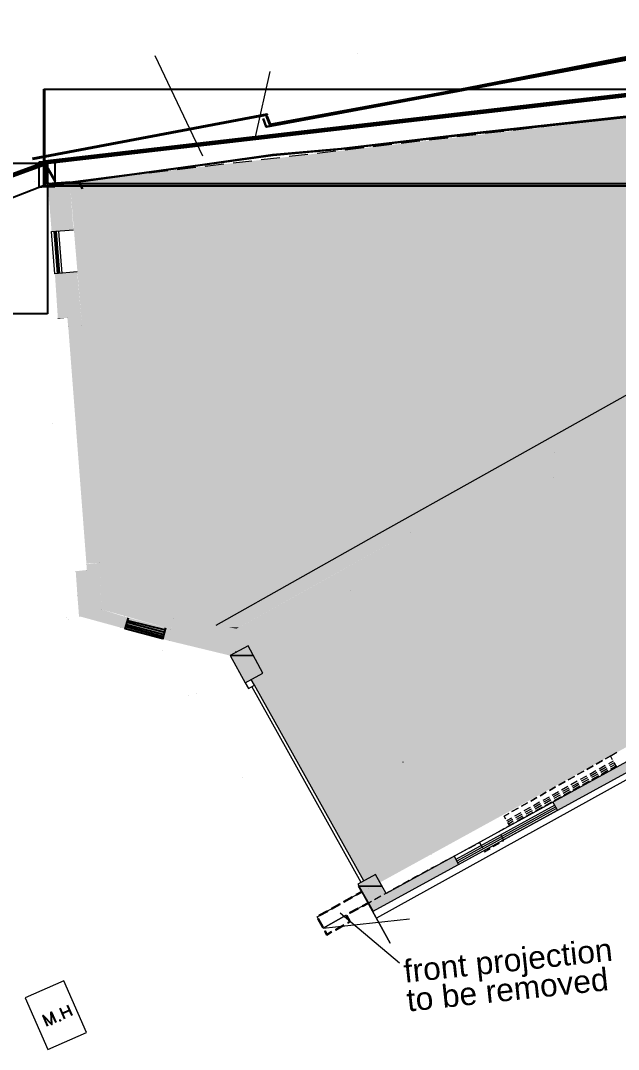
# Model space of a CAD drawing. Header units: millimetres. Extents: x -5841 to 140562, y 1006 to 102310.
# Drawn here: x 95568 to 101929, y 29243 to 40184 of the extents above; entities that cross this region are included whole.
import ezdxf

# ---------------------------------------------------------------- set-up
doc = ezdxf.new("R2010")
doc.units = ezdxf.units.MM
doc.header["$LTSCALE"] = 10
for name, color, linetype in [('PDF18_0', 7, 'Continuous'), ('PDF18_Text', 7, 'Continuous'), ('PDF18_WALLS', 7, 'Continuous')]:
    doc.layers.add(name, color=color, linetype=linetype)
for name, color, linetype, true_color in [('PDF18_BMAD-FLOORS', 30, 'Continuous', 0xf26722), ('PDF18_BUILDINGS', 251, 'Continuous', 0x636466), ('PDF18_HEIGHTS', 9, 'Continuous', 0xc7c8ca), ('PDF18_KD - WALL - LOADBEARING', 253, 'Continuous', 0xc0ab87), ('PDF18_SURVEY_POINTS', 251, 'Continuous', 0x636466)]:
    doc.layers.add(name, color=color, linetype=linetype, true_color=true_color)
doc.styles.add('PDF ArialMT', font='arial.ttf')
picture_1 = doc.add_image_def('image23.png', size_in_pixel=(325, 2133))
picture_2 = doc.add_image_def('image24.png', size_in_pixel=(84, 53))
picture_3 = doc.add_image_def('image26.png', size_in_pixel=(505, 1213))
picture_4 = doc.add_image_def('image27.png', size_in_pixel=(318, 2147))
picture_5 = doc.add_image_def('image28.png', size_in_pixel=(318, 2147))
picture_6 = doc.add_image_def('image29.png', size_in_pixel=(318, 2147))

msp = doc.modelspace()

# ---------------------------------------------------------------- linework, layer by layer
at = {"layer": 'PDF18_0', "lineweight": 0}
for points in [[(96997.5, 39813.3), (97505.5, 38746.5)], [(98222, 39642.9), (98066.4, 38961.3)], [(98148.9, 39142.3), (98182.8, 39053.4)], [(96171, 37510.4), (95933.9, 37489.2), (95897.9, 37940.1), (96130.7, 37960.2)], [(95923.3, 37941.1), (95959.3, 37491.3)], [(95947.7, 37943.2), (95983.6, 37493.5)], [(95973.1, 37945.4), (96009, 37495.6)], [(105821.7, 34215.9), (99355.4, 30637.7)], [(104172.8, 33482.5), (99457, 30902.3), (99343.8, 31102.3), (99155.4, 30998.6), (99318.4, 30711.8), (104187.6, 33376.6), (104091.3, 33552.3), (103894.5, 33444.4), (103942.1, 33356.5)], [(97958.4, 33140.6), (97992.3, 33080.3), (98055.8, 33117.4), (98023, 33176.6)], [(99190.3, 31018.7), (98029.3, 33101.5)], [(99219.9, 31034.6), (98055.8, 33117.4)], [(100179.8, 31299.2), (100228.5, 31210.3), (101281.5, 31786), (101232.8, 31876)], [(101253, 31838.9), (100199.9, 31263.2)], [(101262.5, 31822), (100209.5, 31245.2)], [(101272, 31804), (100219, 31228.3)], [(99155.4, 30998.6), (99318.4, 30711.8)], [(98967, 30697), (99598.8, 30164.7)], [(98789.2, 30534), (99704.6, 30631.4)]]:
    msp.add_lwpolyline(points, dxfattribs=at)
at = {"layer": 'PDF18_0', "color": 1, "lineweight": 60}
msp.add_lwpolyline([(105335.9, 37880.8), (103841.6, 37047.9), (102962.1, 38592), (102793.8, 38887.2), (102962.1, 38592), (103841.6, 37047.9), (105335.9, 37880.8), (103841.6, 37047.9), (102962.1, 38592), (102793.8, 38887.2), (102543, 39452.4), (95831.2, 38675.6), (95818.5, 38660.8), (91849.9, 37215.1)], dxfattribs=at)
at = {"layer": 'PDF18_0', "lineweight": 30}
for points in [[(96020.7, 38702), (102472.1, 39451.3)], [(98148.9, 39142.3), (98182.8, 39053.4)], [(95857.7, 38445.9), (96093.7, 38463.9)]]:
    msp.add_lwpolyline(points, dxfattribs=at)
at = {"layer": 'PDF18_0', "color": 144, "lineweight": 0, "true_color": 0x105689}
for points in [[(101696.4, 39367.7), (101894.3, 39391)], [(100802.1, 39262.9), (101001.1, 39286.2)], [(101100.6, 39297.9), (101298.5, 39321.2)], [(101397.9, 39332.8), (101596.9, 39356.1)], [(99908.9, 39158.2), (100106.8, 39181.5)], [(100206.3, 39193.1), (100405.2, 39216.4)], [(100504.7, 39228), (100702.6, 39251.3)], [(99014.6, 39053.4), (99213.6, 39076.7)], [(99312, 39088.3), (99511, 39111.6)], [(99610.5, 39123.2), (99809.4, 39146.5)], [(101304.8, 39074.6), (101106.9, 39051.3)], [(101603.3, 39109.5), (101404.3, 39086.2)], [(101901.7, 39144.4), (101702.7, 39121.1)], [(98120.4, 38948.6), (98319.3, 38971.9)], [(98418.8, 38983.6), (98617.8, 39006.8)], [(98716.2, 39018.5), (98915.2, 39041.8)], [(100411.6, 38969.8), (100212.6, 38946.5)], [(100709, 39004.7), (100511.1, 38981.4)], [(101007.4, 39039.6), (100808.5, 39016.4)], [(97227.2, 38843.9), (97425.1, 38867.1)], [(97524.5, 38878.8), (97723.5, 38902.1)], [(97823, 38913.7), (98020.9, 38937)], [(99517.3, 38865), (99319.4, 38841.7)], [(99815.8, 38899.9), (99616.8, 38876.7)], [(100113.2, 38934.9), (99915.3, 38911.6)], [(96332.9, 38739.1), (96531.8, 38762.4)], [(96631.3, 38774), (96829.2, 38797.3)], [(96928.7, 38808.9), (97127.7, 38832.2)], [(98624.1, 38760.2), (98425.2, 38737)], [(98921.5, 38795.2), (98723.6, 38771.9)], [(99219.9, 38830.1), (99021, 38806.8)], [(96020.7, 38702), (96233.4, 38727.4)], [(97729.8, 38655.5), (97530.9, 38632.2)], [(98028.3, 38690.4), (97829.3, 38667.1)], [(98325.7, 38725.3), (98127.8, 38702)], [(96538.2, 38515.8), (96339.2, 38492.5)], [(96836.6, 38550.7), (96637.7, 38527.4)], [(97134, 38585.6), (96935.1, 38562.3)], [(97432.5, 38620.6), (97233.5, 38597.3)], [(96240.8, 38479.8), (96076.8, 38460.7)], [(99004, 30811.3), (99197.7, 30920.3)], [(98982.9, 30643), (98789.2, 30534), (98723.6, 30653.6), (98917.3, 30762.6)], [(99069.7, 30692.8), (99263.3, 30801.8)]]:
    msp.add_lwpolyline(points, dxfattribs=at)
at = {"layer": 'PDF18_0', "lineweight": 25}
for points in [[(100401, 38982.5), (100401, 38982.5)], [(98985, 38819.5), (98985, 38819.5)], [(95814.3, 38678.8), (95813.3, 38678.8), (95814.3, 38678.8)], [(97058.9, 38589.9), (97058.9, 38589.9)], [(96077.8, 38460.7), (96077.8, 38461.8)], [(96039.7, 29569.9), (95991.1, 29682.1)], [(96014.3, 29629.2), (96088.4, 29662)], [(96065.1, 29714.9), (96114.9, 29603.8)], [(95858.8, 29490.5), (95809, 29602.7), (95901.1, 29509.6), (95894.7, 29639.8), (95943.4, 29528.6)], [(95986.8, 29560.4), (95984.7, 29551.9), (95992.1, 29549.8), (95995.3, 29557.2)]]:
    msp.add_lwpolyline(points, dxfattribs=at)
at = {"layer": 'PDF18_0', "color": 5, "lineweight": 0}
msp.add_lwpolyline([(95773, 38689.3), (95788.9, 38661.8)], dxfattribs=at)
at = {"layer": 'PDF18_0', "lineweight": 30}
msp.add_lwpolyline([(96093.7, 38463.9), (95857.7, 38445.9)], close=True, dxfattribs=at)
at = {"layer": 'PDF18_0', "lineweight": 0}
for points in [[(98146.8, 33244.4), (97988.1, 33534.3), (97799.7, 33430.6), (97957.4, 33140.6)], [(99501.5, 30374.2), (99198.8, 30919.3), (99164.9, 30980.6), (99198.8, 30919.3)], [(96030.2, 29973.1), (95618.5, 29792.2), (95859.8, 29242.9), (96271.5, 29423.9)]]:
    msp.add_lwpolyline(points, close=True, dxfattribs=at)
at = {"layer": 'PDF18_0', "color": 252, "lineweight": 0, "true_color": 0x939598}
for points in [[(101842.4, 32362.8), (101791.6, 32333.2), (101842.4, 32362.8), (101913.3, 32405.1)], [(101874.2, 32307.8), (101822.3, 32279.2)], [(101883.7, 32290.8), (101831.8, 32262.2)], [(101843.5, 32362.8), (101863.6, 32325.7)], [(101882.6, 32292.9), (101902.8, 32255.9), (101852, 32227.3)], [(101689, 32205.1), (101623.4, 32168.1)], [(101699.6, 32188.2), (101632.9, 32150.1)], [(101709.1, 32170.2), (101642.4, 32133.1)], [(101789.5, 32261.2), (101722.8, 32224.1)], [(101799, 32243.2), (101732.4, 32206.2)], [(101808.6, 32226.3), (101741.9, 32189.2)], [(101745.1, 32168.1), (101811.7, 32205.1)], [(101818.1, 32208.3), (101752.5, 32171.2)], [(101893.2, 32272.8), (101842.4, 32244.3)], [(101845.6, 32223.1), (101899.6, 32253.8), (101912.3, 32260.1)], [(101360.9, 32090.8), (101294.2, 32052.7), (101360.9, 32089.7)], [(101490, 32094), (101423.3, 32056.9)], [(101499.5, 32076), (101432.9, 32038.9)], [(101509.1, 32059.1), (101442.4, 32022)], [(101589.5, 32149), (101522.8, 32112)], [(101599, 32132.1), (101532.3, 32095)], [(101609.6, 32114.1), (101542.9, 32077)], [(101546.1, 32055.9), (101612.8, 32094)], [(101619.1, 32097.2), (101552.5, 32060.1)], [(101645.6, 32112), (101712.3, 32149)], [(101718.6, 32153.2), (101651.9, 32115.1)], [(101160.9, 31977.6), (101095.3, 31940.5), (101161.9, 31977.6)], [(101260.4, 32033.7), (101194.7, 31996.6), (101261.4, 32033.7)], [(101290, 31982.9), (101223.3, 31944.8)], [(101299.5, 31964.9), (101233.9, 31927.8)], [(101310.1, 31947.9), (101243.4, 31909.8)], [(101390.5, 32037.9), (101323.9, 32000.8)], [(101400.1, 32021), (101333.4, 31983.9)], [(101409.6, 32003), (101342.9, 31965.9)], [(101346.1, 31944.8), (101412.8, 31981.8)], [(101419.1, 31986), (101352.4, 31949)], [(101445.6, 32000.8), (101512.2, 32037.9)], [(101518.6, 32041.1), (101453, 32004)], [(101061.4, 31921.5), (100995.8, 31884.4), (101062.5, 31921.5)], [(101091, 31870.7), (101024.4, 31833.6)], [(101100.6, 31853.7), (101033.9, 31816.7)], [(101190.5, 31926.8), (101123.8, 31889.7)], [(101200, 31908.8), (101133.4, 31871.7)], [(101209.6, 31891.8), (101142.9, 31854.8)], [(101147.1, 31833.6), (101212.7, 31870.7)], [(101220.1, 31873.8), (101153.5, 31836.8)], [(101246.6, 31889.7), (101313.3, 31926.8)], [(101319.6, 31929.9), (101253, 31892.9)], [(100731.2, 31690.8), (100712.2, 31724.6), (100763, 31753.2), (100712.2, 31724.6)], [(100796.8, 31772.3), (100862.4, 31809.3), (100795.8, 31772.3)], [(100891, 31759.6), (100824.3, 31722.5)], [(100900.5, 31742.6), (100833.9, 31704.5)], [(100990.5, 31815.6), (100923.8, 31778.6)], [(101001.1, 31797.7), (100934.4, 31760.6)], [(101010.6, 31780.7), (100943.9, 31743.7)], [(100947.1, 31722.5), (101013.8, 31759.6)], [(101020.1, 31762.7), (100953.5, 31725.7)], [(101110.1, 31835.7), (101043.4, 31798.7)], [(101046.6, 31777.5), (101113.3, 31814.6)], [(101119.6, 31818.8), (101052.9, 31781.8)], [(100791.5, 31703.5), (100739.7, 31674.9)], [(100747.1, 31610.3), (100755.5, 31615.6), (100813.8, 31648.4)], [(100801.1, 31686.5), (100749.2, 31658)], [(100750.3, 31656.9), (100769.3, 31623), (100820.1, 31651.6)], [(100810.6, 31668.5), (100758.7, 31640)], [(100910.1, 31724.6), (100844.4, 31687.6)], [(100847.6, 31666.4), (100914.3, 31703.5)], [(100920.6, 31707.7), (100854, 31669.6)], [(100661.4, 31551.1), (100657.1, 31559.5), (100714.3, 31592.3)], [(100695.2, 31456.9), (100709, 31464.3), (100680.4, 31517.2)], [(100339.6, 31383.9), (100407.4, 31419.8)], [(100441.2, 31437.8), (100449.7, 31442.1), (100481.4, 31384.9)], [(100596.8, 31399.7), (100662.4, 31437.8)], [(100138.6, 31275.9), (100205.2, 31311.9)], [(100239.1, 31329.9), (100306.8, 31365.9)], [(100500.5, 31351), (100503.7, 31345.8), (100564, 31380.7)], [(99936.4, 31169), (100004.1, 31203.9)], [(100038, 31221.9), (100104.7, 31257.9)], [(99735.3, 31060), (99773.4, 31081.2), (99802, 31097.1)], [(99835.9, 31115), (99903.6, 31151)], [(99535.3, 30949.9), (99602, 30985.9)], [(99635.9, 31005), (99702.5, 31042)], [(99335.3, 30838.8), (99402, 30875.9)], [(99435.8, 30893.9), (99502.5, 30930.9)], [(99265.5, 30799.7), (99302.5, 30820.8)]]:
    msp.add_lwpolyline(points, dxfattribs=at)
at = {"layer": 'PDF18_0', "color": 1, "lineweight": 0}
msp.add_lwpolyline([(99638, 32299.3), (99636.9, 32298.2)], close=True, dxfattribs=at)
at = {"layer": 'PDF18_0', "color": 252, "lineweight": 0, "true_color": 0x939598}
for points in [[(101692.1, 32277.1), (101758.8, 32315.2)], [(101493.2, 32164.9), (101559.9, 32203)], [(101592.7, 32221), (101659.3, 32259.1)], [(101393.7, 32108.8), (101460.4, 32146.9)], [(100896.3, 31828.3), (100961.9, 31865.4)]]:
    msp.add_lwpolyline(points, close=True, dxfattribs=at)
at = {"layer": 'PDF18_0', "color": 252, "lineweight": 25, "true_color": 0x939598}
for points in [[(101842.4, 32362.8), (101842.4, 32362.8)], [(101899.6, 32253.8), (101899.6, 32253.8)], [(101520.7, 32001.9), (101520.7, 32001.9)], [(100712.2, 31724.6), (100712.2, 31724.6)], [(100657.1, 31559.5), (100657.1, 31559.5)], [(100657.1, 31559.5), (100657.1, 31559.5)], [(100755.5, 31615.6), (100755.5, 31615.6)], [(100449.7, 31442.1), (100449.7, 31442.1)], [(100449.7, 31442.1), (100449.7, 31442.1)], [(100709, 31464.3), (100709, 31464.3)], [(100709, 31464.3), (100709, 31464.3)], [(100503.7, 31345.8), (100503.7, 31345.8)], [(100503.7, 31345.8), (100503.7, 31345.8)]]:
    msp.add_lwpolyline(points, dxfattribs=at)
at = {"layer": 'PDF18_0', "color": 251, "lineweight": 0, "true_color": 0x636466}
msp.add_lwpolyline([(98789.2, 30534), (99032.6, 30671.6)], close=True, dxfattribs=at)
msp.add_lwpolyline([(99032.6, 30671.6), (98789.2, 30534)], dxfattribs=at)
at = {"layer": 'PDF18_BMAD-FLOORS', "lineweight": 0}
for points in [[(98044.2, 33430.6), (97799.7, 33430.6), (98044.2, 33430.6)], [(99412.6, 30980.6), (99164.9, 30980.6), (99412.6, 30980.6)], [(99412.6, 30980.6), (99164.9, 30980.6), (99412.6, 30980.6)]]:
    msp.add_lwpolyline(points, dxfattribs=at)
msp.add_lwpolyline([(99164.9, 30980.6), (99164.9, 30980.6), (99164.9, 30980.6)], close=True, dxfattribs=at)
at = {"layer": 'PDF18_BMAD-FLOORS', "transparency": 33554559}
for points in [[(97989.1, 33533.3), (98044.2, 33430.6), (97799.7, 33430.6)], [(97799.7, 33430.6), (98044.2, 33430.6), (98044.2, 33430.6)], [(97799.7, 33430.6), (97901.3, 33244.4), (98146.8, 33244.4)], [(97799.7, 33430.6), (98044.2, 33430.6), (98146.8, 33244.4)], [(97901.3, 33244.4), (98146.8, 33244.4), (97957.4, 33140.6)], [(102462.6, 32546.9), (101233.9, 31873.8), (101441.3, 31873.8)], [(102462.6, 32546.9), (102670, 32546.9), (101441.3, 31873.8)], [(101233.9, 31873.8), (101441.3, 31873.8), (101281.5, 31786)], [(100180.9, 31298.1), (100228.5, 31210.3), (100021.1, 31210.3)], [(100021.1, 31210.3), (99665.5, 30902.3), (99457, 30902.3)], [(100228.5, 31210.3), (100021.1, 31210.3), (99665.5, 30902.3)], [(99343.8, 31102.3), (99402, 30998.6), (99155.4, 30998.6)], [(99402, 30998.6), (99155.4, 30998.6), (99412.6, 30980.6)], [(99155.4, 30998.6), (99412.6, 30980.6), (99164.9, 30980.6)], [(99164.9, 30980.6), (99412.6, 30980.6), (99412.6, 30980.6)], [(99412.6, 30980.6), (99412.6, 30980.6), (99164.9, 30980.6)], [(99164.9, 30980.6), (99208.3, 30905.5), (99455.9, 30905.5)], [(99164.9, 30980.6), (99412.6, 30980.6), (99455.9, 30905.5)], [(99208.3, 30905.5), (99455.9, 30905.5), (99267.6, 30800.7)], [(99449.6, 30902.3), (99267.6, 30800.7), (99481.3, 30800.7)], [(99455.9, 30905.5), (99457, 30902.3), (99449.6, 30902.3)], [(99449.6, 30902.3), (99665.5, 30902.3), (99481.3, 30800.7)], [(99267.6, 30800.7), (99481.3, 30800.7), (99318.4, 30711.8)]]:
    msp.add_solid(points, dxfattribs=at)
at = {"layer": 'PDF18_BUILDINGS', "lineweight": 25}
for points in [[(95932.8, 37942.2), (95963.5, 37492.4)], [(96706.5, 33804.2), (97108.6, 33703.7)]]:
    msp.add_lwpolyline(points, dxfattribs=at)
at = {"layer": 'PDF18_HEIGHTS', "lineweight": 25}
msp.add_lwpolyline([(97504.4, 39054.5), (97504.4, 39054.5)], dxfattribs=at)
at = {"layer": 'PDF18_KD - WALL - LOADBEARING', "color": 252, "lineweight": 0, "true_color": 0x939598}
msp.add_lwpolyline([(97648.4, 33753.4), (99388.2, 34733.4), (100440.2, 35320.8), (102180, 36296.5), (103640.5, 37115.6), (103283.8, 37757), (102480.6, 39202.6)], dxfattribs=at)
at = {"layer": 'PDF18_KD - WALL - LOADBEARING', "color": 7, "true_color": 0xfdfce3, "transparency": 33554559}
for points in [[(102480.6, 39202.6), (102889.1, 38467.1), (96092.6, 38467.1)], [(102889.1, 38467.1), (96092.6, 38467.1), (103640.5, 37115.6)], [(96092.6, 38467.1), (103640.5, 37115.6), (96206.9, 37115.6)], [(103640.5, 37115.6), (96206.9, 37115.6), (103330.4, 36942.1)], [(96206.9, 37115.6), (103330.4, 36942.1), (96221.8, 36942.1)], [(96221.8, 36942.1), (103307.1, 36928.3), (96075.7, 36928.3)], [(103307.1, 36928.3), (96075.7, 36928.3), (98831.5, 34417)], [(96075.7, 36928.3), (98831.5, 34417), (96268.3, 34417)], [(103330.4, 36942.1), (96221.8, 36942.1), (103307.1, 36928.3)], [(102884.9, 36267.9), (104964.4, 35567.3), (101664.6, 35567.3)], [(101664.6, 35567.3), (105585.7, 34419.1), (99589.3, 34419.1)], [(104964.4, 35567.3), (101664.6, 35567.3), (105585.7, 34419.1)], [(96268.3, 34417), (96409.1, 34417), (96269.4, 34408.5)], [(98831.5, 34417), (96409.1, 34417), (98815.7, 34408.5)], [(96409.1, 34417), (98815.7, 34408.5), (96409.1, 34408.5)], [(98815.7, 34408.5), (96409.1, 34408.5), (97947.9, 33921.7)], [(96409.1, 34408.5), (97947.9, 33921.7), (96429.2, 33921.7)], [(99589.3, 34419.1), (97865.3, 33465.5), (103849, 33465.5)], [(99589.3, 34419.1), (105585.7, 34419.1), (103849, 33465.5)], [(97947.9, 33921.7), (96429.2, 33921.7), (97781.7, 33828.5)], [(96429.2, 33921.7), (97781.7, 33828.5), (96759.4, 33828.5)], [(96759.4, 33828.5), (97024, 33753.4), (97176.4, 33753.4)], [(96759.4, 33828.5), (97198.6, 33828.5), (97176.4, 33753.4)], [(97198.6, 33828.5), (97781.7, 33828.5), (97648.4, 33753.4)], [(97024, 33753.4), (97176.4, 33753.4), (97164.7, 33713.2)], [(97865.3, 33465.5), (103849, 33465.5), (99267.6, 30949.9)]]:
    msp.add_solid(points, dxfattribs=at)
at = {"layer": 'PDF18_KD - WALL - LOADBEARING', "color": 252, "true_color": 0x939598, "transparency": 33554559}
for points in [[(96093.7, 38463.9), (96094.8, 38445.9), (95857.7, 38445.9)], [(95857.7, 38445.9), (95896.9, 37960.2), (96130.7, 37960.2)], [(95857.7, 38445.9), (96094.8, 38445.9), (96130.7, 37960.2)], [(95896.9, 37960.2), (96130.7, 37960.2), (95897.9, 37940.1)], [(96171, 37510.4), (96173.1, 37489.2), (95933.9, 37489.2)], [(96173.1, 37489.2), (95933.9, 37489.2), (96214.4, 37022.5)], [(95933.9, 37489.2), (96214.4, 37022.5), (95964.6, 37022.5)], [(95964.6, 37022.5), (96066.2, 37022.5), (95964.6, 37013)], [(96066.2, 37022.5), (96073.6, 36942.1), (96221.8, 36942.1)], [(96066.2, 37022.5), (96214.4, 37022.5), (96221.8, 36942.1)], [(96073.6, 36942.1), (96221.8, 36942.1), (96074.7, 36928.3)], [(102180, 36296.5), (101245.5, 35595.9), (100930.2, 35595.9)], [(102496.5, 36296.5), (102180, 36296.5), (101245.5, 35595.9)], [(102134.5, 36094.4), (101716.5, 35595.9), (101245.5, 35595.9)], [(102605.5, 36094.4), (102134.5, 36094.4), (101716.5, 35595.9)], [(100930.2, 35595.9), (100751.3, 35320.8), (100440.2, 35320.8)], [(101245.5, 35595.9), (100930.2, 35595.9), (100751.3, 35320.8)], [(101245.5, 35595.9), (101236, 35327.1), (100761.9, 35327.1)], [(101716.5, 35595.9), (101245.5, 35595.9), (101236, 35327.1)], [(100440.2, 35320.8), (99715.2, 34745), (99409.4, 34745)], [(100761.9, 35327.1), (100194.6, 34745), (99715.2, 34745)], [(100751.3, 35320.8), (100440.2, 35320.8), (99715.2, 34745)], [(101236, 35327.1), (100761.9, 35327.1), (100194.6, 34745)], [(99388.2, 34733.4), (97929.9, 33753.4), (97648.4, 33753.4)], [(99694.1, 34733.4), (99388.2, 34733.4), (97929.9, 33753.4)], [(99715.2, 34745), (99077.1, 34120.6), (98592.4, 34120.6)], [(100194.6, 34745), (99715.2, 34745), (99077.1, 34120.6)], [(99409.4, 34745), (99694.1, 34733.4), (99388.2, 34733.4)], [(99715.2, 34745), (99409.4, 34745), (99694.1, 34733.4)], [(96409.1, 34417), (96409.1, 34402.1), (96269.4, 34402.1)], [(96409.1, 34402.1), (96269.4, 34402.1), (96412.3, 34340.8)], [(96269.4, 34402.1), (96412.3, 34340.8), (96273.6, 34340.8)], [(96273.6, 34340.8), (96412.3, 34328.1), (96155.1, 34328.1)], [(96412.3, 34328.1), (96155.1, 34328.1), (96422.8, 34069.8)], [(96155.1, 34328.1), (96422.8, 34069.8), (96173.1, 34069.8)], [(96412.3, 34340.8), (96273.6, 34340.8), (96412.3, 34328.1)], [(96422.8, 34069.8), (96173.1, 34069.8), (96429.2, 33921.7)], [(96173.1, 34069.8), (96429.2, 33921.7), (96184.7, 33921.7)], [(98592.4, 34120.6), (98353.2, 33730.1), (97888.6, 33730.1)], [(99077.1, 34120.6), (98592.4, 34120.6), (98353.2, 33730.1)], [(96429.2, 33921.7), (96184.7, 33921.7), (96658.8, 33849.7)], [(96184.7, 33921.7), (96658.8, 33849.7), (96190, 33849.7)], [(96658.8, 33849.7), (96190, 33849.7), (96670.5, 33846.5)], [(96190, 33849.7), (96670.5, 33846.5), (96202.7, 33846.5)], [(96670.5, 33846.5), (96202.7, 33846.5), (97103.3, 33730.1)], [(96202.7, 33846.5), (97103.3, 33730.1), (96627.1, 33730.1)], [(97198.6, 33828.5), (97648.4, 33753.4), (97176.4, 33753.4)], [(97103.3, 33730.1), (96627.1, 33730.1), (97164.7, 33713.2)], [(96627.1, 33730.1), (97164.7, 33713.2), (96688.5, 33713.2)], [(96688.5, 33713.2), (97152, 33587.2), (98090.7, 33587.2)], [(96688.5, 33713.2), (98322.5, 33713.2), (98090.7, 33587.2)], [(97165.8, 33717.4), (98322.5, 33713.2), (97164.7, 33713.2)], [(97170, 33730.1), (97865.3, 33717.4), (97165.8, 33717.4)], [(98329.9, 33717.4), (97165.8, 33717.4), (98322.5, 33713.2)], [(97176.4, 33753.4), (97789.1, 33730.1), (97170, 33730.1)], [(97789.1, 33730.1), (97170, 33730.1), (97865.3, 33717.4)], [(97648.4, 33753.4), (97176.4, 33753.4), (97789.1, 33730.1)], [(97929.9, 33753.4), (97648.4, 33753.4), (97888.6, 33730.1)], [(97648.4, 33753.4), (97888.6, 33730.1), (97789.1, 33730.1)], [(97789.1, 33730.1), (97888.6, 33730.1), (97865.3, 33717.4)], [(97888.6, 33730.1), (98329.9, 33717.4), (97865.3, 33717.4)], [(98353.2, 33730.1), (97888.6, 33730.1), (98329.9, 33717.4)], [(97152, 33587.2), (98090.7, 33587.2), (97799.7, 33430.6)]]:
    msp.add_solid(points, dxfattribs=at)
at = {"layer": 'PDF18_SURVEY_POINTS', "lineweight": 25}
for points in [[(100318.5, 39460.8), (100318.5, 39460.8)], [(100318.5, 39460.8), (100318.5, 39460.8)], [(100318.5, 39460.8), (100318.5, 39460.8)], [(98193.4, 39185.7), (98193.4, 39185.7)], [(98193.4, 39185.7), (98193.4, 39185.7)], [(98193.4, 39185.7), (98193.4, 39185.7)], [(97519.2, 39058.7), (97519.2, 39058.7)], [(97519.2, 39058.7), (97519.2, 39058.7)], [(97519.2, 39058.7), (97519.2, 39058.7)], [(98189.2, 39162.4), (98189.2, 39162.4)], [(98189.2, 39162.4), (98189.2, 39162.4)], [(98189.2, 39162.4), (98189.2, 39162.4)], [(98223, 39073.5), (98223, 39073.5)], [(98223, 39073.5), (98223, 39073.5)], [(98223, 39073.5), (98223, 39073.5)], [(100416.9, 38983.6), (100416.9, 38983.6)], [(100416.9, 38983.6), (100416.9, 38983.6)], [(100416.9, 38983.6), (100416.9, 38983.6)], [(98272.8, 38757.1), (98272.8, 38757.1)], [(98272.8, 38757.1), (98272.8, 38757.1)], [(98272.8, 38757.1), (98272.8, 38757.1)], [(99000.9, 38821.6), (99000.9, 38821.6)], [(99000.9, 38821.6), (99000.9, 38821.6)], [(99000.9, 38821.6), (99000.9, 38821.6)], [(95829.1, 38684.1), (95829.1, 38684.1)], [(95829.1, 38684.1), (95829.1, 38684.1)], [(95829.1, 38684.1), (95829.1, 38684.1)], [(97073.7, 38594.1), (97073.7, 38594.1)], [(97073.7, 38594.1), (97073.7, 38594.1)], [(97073.7, 38594.1), (97073.7, 38594.1)], [(95712.7, 38473.4), (95712.7, 38473.4)], [(95712.7, 38473.4), (95712.7, 38473.4)], [(95712.7, 38473.4), (95712.7, 38473.4)], [(95857.7, 38445.9), (95857.7, 38445.9)], [(95857.7, 38445.9), (95857.7, 38445.9)], [(95857.7, 38445.9), (95857.7, 38445.9)], [(95857.7, 38445.9), (95857.7, 38445.9)], [(95857.7, 38445.9), (95857.7, 38445.9)], [(95857.7, 38445.9), (95857.7, 38445.9)], [(96092.6, 38467.1), (96092.6, 38467.1)], [(96092.6, 38467.1), (96092.6, 38467.1)], [(96092.6, 38467.1), (96092.6, 38467.1)], [(95964.6, 37013), (95965.7, 37013)], [(96066.2, 37022.5), (96066.2, 37022.5)], [(96074.7, 36928.3), (96074.7, 36928.3)], [(96221.8, 36942.1), (96221.8, 36942.1)], [(95907.4, 35903.9), (95907.4, 35903.9)], [(95907.4, 35903.9), (95907.4, 35903.9)], [(95907.4, 35903.9), (95907.4, 35903.9)], [(101245.5, 35595.9), (101245.5, 35595.9)], [(101245.5, 35595.9), (101245.5, 35595.9)], [(101245.5, 35595.9), (101245.5, 35595.9)], [(100440.2, 35320.8), (100440.2, 35320.8)], [(100440.2, 35320.8), (100440.2, 35320.8)], [(100440.2, 35320.8), (100440.2, 35320.8)], [(101236, 35327.1), (101236, 35327.1)], [(101236, 35327.1), (101236, 35327.1)], [(101236, 35327.1), (101236, 35327.1)], [(99388.2, 34733.4), (99388.2, 34733.4)], [(99388.2, 34733.4), (99388.2, 34733.4)], [(99715.2, 34745), (99715.2, 34745)], [(99715.2, 34745), (99715.2, 34745)], [(96269.4, 34402.1), (96269.4, 34402.1)], [(96409.1, 34417), (96409.1, 34417)], [(96409.1, 34417), (96409.1, 34417)], [(96409.1, 34417), (96409.1, 34417)], [(96155.1, 34328.1), (96155.1, 34328.1)], [(96273.6, 34340.8), (96273.6, 34340.8)], [(96173.1, 34069.8), (96173.1, 34069.8)], [(99077.1, 34120.6), (99077.1, 34120.6)], [(96429.2, 33921.7), (96429.2, 33921.7)], [(96062, 33834.9), (96062, 33834.9)], [(96081, 33810.5), (96081, 33810.5)], [(96190, 33849.7), (96190, 33849.7)], [(96627.1, 33730.1), (96627.1, 33730.1)], [(97648.4, 33753.4), (97648.4, 33753.4)], [(97648.4, 33753.4), (97648.4, 33753.4)], [(97865.3, 33717.4), (97865.3, 33717.4)], [(97079, 33489.9), (97079, 33489.9)], [(97152, 33587.2), (97152, 33587.2)], [(97833.6, 33369.2), (97833.6, 33369.2)], [(98055.8, 33117.4), (98055.8, 33117.4)], [(97359.4, 33007.3), (97359.4, 33007.3)], [(97359.4, 33007.3), (97359.4, 33007.3)], [(97437.8, 33027.4), (97437.8, 33027.4)], [(97437.8, 33027.4), (97437.8, 33027.4)], [(97925.6, 32131), (97925.6, 32131)], [(97925.6, 32131), (97925.6, 32131)], [(97925.6, 32131), (97925.6, 32131)], [(99936.4, 31317.2), (99936.4, 31317.2)], [(99773.4, 31081.2), (99773.4, 31081.2)], [(99773.4, 31081.2), (99773.4, 31081.2)], [(99164.9, 30980.6), (99164.9, 30980.6)], [(99164.9, 30980.6), (99164.9, 30980.6)], [(99198.8, 30919.3), (99198.8, 30919.3)], [(99198.8, 30919.3), (99198.8, 30919.3)], [(99267.6, 30949.9), (99267.6, 30949.9)], [(99267.6, 30949.9), (99267.6, 30949.9)], [(98973.4, 30792.3), (98973.4, 30792.3)], [(98973.4, 30792.3), (98973.4, 30792.3)], [(98973.4, 30792.3), (98973.4, 30792.3)], [(98723.6, 30653.6), (98723.6, 30653.6)], [(98723.6, 30653.6), (98723.6, 30653.6)], [(98723.6, 30653.6), (98723.6, 30653.6)], [(99032.6, 30671.6), (99032.6, 30671.6)], [(99032.6, 30671.6), (99032.6, 30671.6)], [(99032.6, 30671.6), (99032.6, 30671.6)], [(99072.8, 30601.8), (99072.8, 30601.8)], [(99072.8, 30601.8), (99072.8, 30601.8)], [(99072.8, 30601.8), (99072.8, 30601.8)], [(98816.7, 30463.1), (98816.7, 30463.1)], [(98816.7, 30463.1), (98816.7, 30463.1)], [(98816.7, 30463.1), (98816.7, 30463.1)], [(98828.4, 30463.1), (98828.4, 30463.1)], [(98828.4, 30463.1), (98828.4, 30463.1)], [(98828.4, 30463.1), (98828.4, 30463.1)]]:
    msp.add_lwpolyline(points, dxfattribs=at)
at = {"layer": 'PDF18_SURVEY_POINTS', "color": 7, "lineweight": 25}
for points in [[(96130.7, 37969.7), (96130.7, 37969.7)], [(95933.9, 37489.2), (95933.9, 37490.3), (95933.9, 37489.2)], [(96172, 37491.3), (96172, 37491.3)], [(97799.7, 33430.6), (97799.7, 33430.6)], [(97799.7, 33430.6), (97799.7, 33430.6)], [(97861.1, 33472.9), (97861.1, 33471.9), (97861.1, 33472.9)]]:
    msp.add_lwpolyline(points, dxfattribs=at)
at = {"layer": 'PDF18_WALLS', "lineweight": 30}
for points in [[(104259.6, 40183.7), (98182.8, 39053.4), (100278.3, 39442.9)], [(95768.8, 38413.1), (98256.9, 38753.9), (98985, 38819.5), (100401, 38982.5), (102369.5, 39194.2), (103726.2, 36764.3), (103822.5, 36818.3)], [(95820.7, 38678.8), (95935, 38475.6)], [(96184.7, 38469.2), (96228.1, 38393)]]:
    msp.add_lwpolyline(points, dxfattribs=at)
at = {"layer": 'PDF18_WALLS', "lineweight": 35}
for points in [[(102225.5, 39832.3), (100318.5, 39460.8), (98223, 39073.5), (98189.2, 39162.4), (98223, 39073.5), (100318.5, 39460.8)], [(95693.7, 38712.6), (98193.4, 39185.7)]]:
    msp.add_lwpolyline(points, close=True, dxfattribs=at)
for points in [[(98189.2, 39162.4), (98223, 39073.5), (100318.5, 39460.8), (102225.5, 39832.3)], [(98193.4, 39185.7), (95693.7, 38712.6)]]:
    msp.add_lwpolyline(points, dxfattribs=at)
at = {"layer": 'PDF18_WALLS', "lineweight": 25}
for points in [[(99154.3, 39832.3), (99154.3, 39833.4)], [(99090.8, 39459.8), (99090.8, 39459.8)], [(100302.6, 39459.8), (100302.6, 39459.8)], [(96072.5, 38460.7), (97052.5, 38590.9), (98250.5, 38758.1), (98978.7, 38824.8), (100394.7, 38991), (102626.6, 39235.4), (102767.4, 38916.9), (103113.5, 38297.8), (103433.1, 37741.1), (103732.6, 37229.9), (103824.6, 37067)], [(98256.9, 38753.9), (98256.9, 38753.9)], [(91949.4, 35980.1), (92028.8, 35985.4), (92023.5, 36106), (92261.6, 36124), (92215, 36701.8), (91973.7, 36677.5), (91955.7, 36962.2), (93530.5, 37557), (94862.9, 38060.7), (95837.6, 38439.6)], [(96670.5, 33846.5), (96670.5, 33846.5)], [(97082.2, 33607.4), (96682.1, 33715.3), (96714.9, 33833.8)], [(97198.6, 33828.5), (97198.6, 33828.5)], [(96695.9, 33762.9), (97095.9, 33656)], [(96702.2, 33787.3), (97102.3, 33680.4)], [(97082.2, 33606.3), (97115, 33726.9)], [(97164.7, 33713.2), (97164.7, 33713.2)]]:
    msp.add_lwpolyline(points, dxfattribs=at)
at = {"layer": 'PDF18_WALLS', "color": 251, "lineweight": 25, "true_color": 0x636466}
for points in [[(95813.3, 38678.8), (95842.9, 38440.6)], [(95829.1, 38684.1), (95857.7, 38445.9)], [(99095.1, 30861), (99008.3, 30811.3)], [(99198.8, 30919.3), (99138.5, 30885.4)], [(98964.9, 30787), (98877.1, 30738.3)], [(99184, 30753.1), (99184, 30753.1)], [(99205.1, 30766.9), (99265.5, 30799.7)], [(98833.7, 30713.9), (98745.8, 30665.3)], [(99052.7, 30590.1), (99072.8, 30601.8), (99034.7, 30668.4)], [(99072.8, 30693.8), (99160.7, 30742.5)], [(98736.3, 30631.4), (98783.9, 30543.6)], [(98921.5, 30516), (99009.3, 30565.8)], [(98808.3, 30500.2), (98828.4, 30463.1), (98878.1, 30491.7)]]:
    msp.add_lwpolyline(points, dxfattribs=at)
for points in [[(95857.7, 38445.9), (95829.1, 38684.1)], [(99008.3, 30811.3), (99095.1, 30861)], [(99138.5, 30885.4), (99198.8, 30919.3)], [(98877.1, 30738.3), (98964.9, 30787)], [(99265.5, 30799.7), (99205.1, 30766.9)], [(98745.8, 30665.3), (98833.7, 30713.9)], [(99034.7, 30668.4), (99072.8, 30601.8), (99052.7, 30590.1), (99072.8, 30601.8)], [(99160.7, 30742.5), (99072.8, 30693.8)], [(98783.9, 30543.6), (98736.3, 30631.4)], [(99009.3, 30565.8), (98921.5, 30516)], [(98878.1, 30491.7), (98828.4, 30463.1), (98808.3, 30500.2), (98828.4, 30463.1)]]:
    msp.add_lwpolyline(points, close=True, dxfattribs=at)
at = {"layer": 'PDF18_WALLS', "lineweight": 25}
msp.add_lwpolyline([(97088.5, 33631.7), (96688.5, 33739.6)], close=True, dxfattribs=at)

# ---------------------------------------------------------------- texts
at = {"layer": 'PDF18_Text', "char_height": 241.4, "attachment_point": 4, "style": 'PDF ArialMT'}
for s, insert, rotation in [('front projection', (99648.8, 30035.3), 6.08078), ('to be removed', (99677.3, 29763.3), 6.09749)]:
    msp.add_mtext(s, dxfattribs=dict(at, insert=insert, rotation=rotation))

# ---------------------------------------------------------------- pictures from other files: only their frames are drawn
at = {"layer": 'PDF18_KD - WALL - LOADBEARING', "color": 40, "true_color": 0xf8d731}
image = msp.add_image(picture_1, insert=(102587.8, 38424.2), size_in_units=(1029.8, 6770.3), rotation=90, dxfattribs=at)
image.dxf.flags = 15
image = msp.add_image(picture_4, insert=(102643.9, 38447.5), size_in_units=(1007.5, 6816.8), rotation=90, dxfattribs=at)
image.dxf.flags = 15
image = msp.add_image(picture_5, insert=(102643.9, 38447.5), size_in_units=(1007.5, 6816.8), rotation=90, dxfattribs=at)
image.dxf.flags = 15
image = msp.add_image(picture_6, insert=(102643.9, 38447.5), size_in_units=(1007.5, 6816.8), rotation=90, dxfattribs=at)
image.dxf.flags = 15
image = msp.add_image(picture_3, insert=(95855.6, 37065.3), size_in_units=(1602.3, 3849.2), rotation=90, dxfattribs=at)
image.dxf.flags = 15
image = msp.add_image(picture_2, insert=(95932.9, 38414.7), size_in_units=(266.7, 167.2), rotation=90, dxfattribs=at)
image.dxf.flags = 15

doc.saveas('drawing.dxf')
